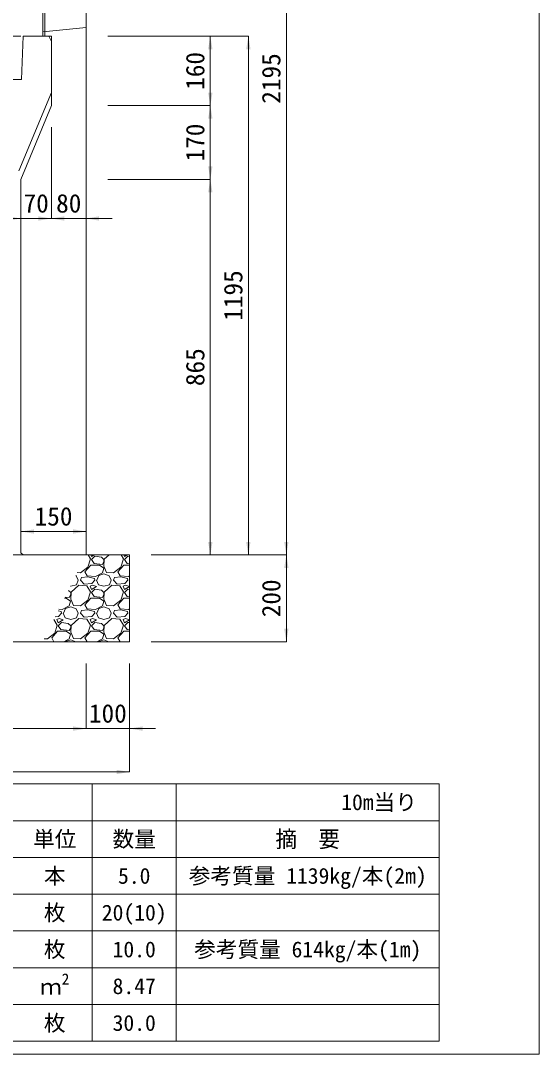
# Model space of a CAD drawing. Units: millimetres at full size. Extents: x 172874 to 217143, y 854931 to 903297.
# Drawn here: x 192081 to 193274, y 854931 to 857312 of the extents above; entities that cross this region are included whole.
import ezdxf
from ezdxf.enums import TextEntityAlignment as Align

# ---------------------------------------------------------------- set-up
doc = ezdxf.new("R2010")
doc.units = ezdxf.units.MM
doc.header["$LTSCALE"] = 20
doc.linetypes.add('DASHED', pattern=[7.5, 6, -1.5])
for name, color, linetype, lineweight in [('Defpoints_3', 8, 'Continuous', 0), ('パネックスKDS', 2, 'Continuous', 13), ('図枠', 5, 'Continuous', 13), ('基礎材', 7, 'Continuous', 15), ('寸法・材料表', 7, 'Continuous', 13), ('寸法線', 7, 'Continuous', 13), ('本体', 2, 'Continuous', 13), ('ﾊｯﾁﾝｸﾞ', 7, 'Continuous', 5)]:
    doc.layers.add(name, color=color, linetype=linetype, lineweight=lineweight)
doc.styles.add('ＭＳ ゴシック', font='')
doc.styles.add('ＭＳ Ｐゴシック', font='')
doc.styles.get('ＭＳ ゴシック').set_extended_font_data('MS Gothic')
doc.styles.get('ＭＳ Ｐゴシック').set_extended_font_data('MS PGothic')

# ---------------------------------------------------------------- blocks, each defined once
blk = doc.blocks.new('filled_arrow')
at = {"color": 0, "linetype": 'Continuous', "lineweight": -2}
blk.add_solid([(7.5, 1.25), (0, 0), (7.5, -1.25)], dxfattribs=at)

msp = doc.modelspace()

# ---------------------------------------------------------------- linework, layer by layer
at = {"layer": 'Defpoints_3'}
for p, q in [((191104.76, 855554.4), (193043.66, 855554.4)), ((192245.06, 855554.4), (192245.06, 855469.22)), ((192438.66, 855554.4), (192438.66, 855469.22)), ((193043.66, 855554.4), (193043.66, 855469.22))]:
    msp.add_line(p, q, dxfattribs=at)
at = {"layer": 'パネックスKDS'}
for p, q in [((192131.21, 857276.42), (192131.21, 858271.42)), ((192231.21, 856081.42), (192231.21, 858276.42)), ((192131.21, 857276.42), (192151.21, 857276.42)), ((192151.21, 857116.42), (192151.21, 857276.42)), ((192151.21, 857116.42), (192081.21, 856946.42)), ((192081.21, 856086.42), (192081.21, 856946.42)), ((192081.21, 856086.42), (192086.21, 856081.42)), ((192086.21, 856081.42), (192231.21, 856081.42))]:
    msp.add_line(p, q, dxfattribs=at)
at = {"layer": 'パネックスKDS', "lineweight": 5}
msp.add_line((192136.21, 857276.42), (192136.21, 858276.42), dxfattribs=at)
at = {"layer": 'パネックスKDS', "linetype": 'DASHED', "lineweight": 9}
msp.add_line((192131.21, 857286.42), (192231.21, 857296.42), dxfattribs=at)
at = {"layer": '図枠'}
for p in [(193274.21, 874031.02), (172874.21, 854931.02)]:
    msp.add_line(p, (193274.21, 854931.02), dxfattribs=at)
at = {"layer": '基礎材'}
for p, q in [((191484.61, 856081.42), (192331.21, 856081.42)), ((192331.21, 856081.42), (192331.21, 855881.42)), ((191484.61, 855881.42), (192331.21, 855881.42))]:
    msp.add_line(p, q, dxfattribs=at)
at = {"layer": '寸法・材料表'}
for p, q in [((191104.76, 855469.22), (193043.66, 855469.22)), ((192245.06, 855469.22), (192245.06, 854961.02)), ((192438.66, 855469.22), (192438.66, 854961.02)), ((193043.66, 855469.22), (193043.66, 854961.02)), ((191104.76, 855384.52), (193043.66, 855384.52)), ((191104.76, 855299.82), (193043.66, 855299.82)), ((191104.76, 855215.12), (193043.66, 855215.12)), ((191104.76, 855130.42), (193043.66, 855130.42)), ((191104.76, 855045.72), (193043.66, 855045.72)), ((191104.76, 854961.02), (193043.66, 854961.02))]:
    msp.add_line(p, q, dxfattribs=at)
at = {"layer": '寸法線'}
for p, q in [((192692.06, 856081.42), (192692.06, 858276.42)), ((192081.21, 857276.42), (191586.21, 857276.42)), ((192281.21, 857276.42), (192604.56, 857276.42)), ((192281.21, 857276.42), (192517.06, 857276.42)), ((192517.06, 857276.42), (192517.06, 857116.42)), ((192604.56, 857276.42), (192604.56, 856081.42)), ((192281.21, 857116.42), (192517.06, 857116.42)), ((192281.21, 857116.42), (192517.06, 857116.42)), ((192517.06, 857116.42), (192517.06, 856946.42)), ((192151.21, 857066.42), (192151.21, 856856.42)), ((192151.21, 857066.42), (192151.21, 856856.42)), ((192231.21, 857066.42), (192231.21, 856856.42)), ((192281.21, 856946.42), (192517.06, 856946.42)), ((192281.21, 856946.42), (192517.06, 856946.42)), ((192517.06, 856946.42), (192517.06, 856081.42)), ((192081.21, 856894.69), (192081.21, 856856.42)), ((192211.21, 856856.42), (192021.21, 856856.42)), ((192091.21, 856856.42), (192291.21, 856856.42)), ((192081.21, 856135.42), (192231.21, 856135.42)), ((192081.21, 856111.42), (192081.21, 856135.42)), ((192231.21, 856106.42), (192231.21, 856135.42)), ((192381.21, 856081.42), (192692.06, 856081.42)), ((192381.21, 856081.42), (192604.56, 856081.42)), ((192381.21, 856081.42), (192517.06, 856081.42)), ((192381.21, 856081.42), (192692.06, 856081.42)), ((192692.06, 856081.42), (192692.06, 855881.42)), ((192381.21, 855881.42), (192692.06, 855881.42)), ((192231.21, 855831.42), (192231.21, 855681.42)), ((192231.21, 855831.42), (192231.21, 855681.42)), ((192331.21, 855831.42), (192331.21, 855681.42)), ((192331.21, 855831.42), (192331.21, 855581.42)), ((191584.61, 855681.42), (192231.21, 855681.42)), ((192171.21, 855681.42), (192391.21, 855681.42)), ((192331.21, 855581.42), (191484.61, 855581.42))]:
    msp.add_line(p, q, dxfattribs=at)
at = {"layer": '本体'}
for p, q in [((192086.21, 857276.42), (192082.21, 857176.42)), ((192086.21, 857276.42), (192145.21, 857276.42)), ((192145.21, 857276.42), (192151.21, 857264.42)), ((192151.21, 857264.42), (192151.21, 857146.42)), ((192013.71, 857176.42), (192082.21, 857176.42)), ((192151.21, 857146.42), (192076.21, 856966.42))]:
    msp.add_line(p, q, dxfattribs=at)
at = {"layer": 'ﾊｯﾁﾝｸﾞ'}
for p, q in [((192241.1, 856072.34), (192235.55, 856081.42)), ((192241.88, 856081.42), (192243.38, 856077.67)), ((192243.38, 856077.67), (192249.62, 856081.42)), ((192251, 856078.44), (192243.38, 856070.82)), ((192266.24, 856076.15), (192251, 856078.44)), ((192272.34, 856070.82), (192266.24, 856076.15)), ((192283.88, 856081.42), (192273.1, 856071.58)), ((192317.3, 856072.34), (192311.75, 856081.42)), ((192318.08, 856081.42), (192319.58, 856077.67)), ((192319.58, 856077.67), (192325.82, 856081.42)), ((192327.2, 856078.44), (192319.58, 856070.82)), ((192331.21, 856077.83), (192327.2, 856078.44)), ((192218.24, 856040.34), (192235, 856053.29)), ((192228.14, 856042.62), (192241.86, 856057.86)), ((192235, 856053.29), (192241.1, 856072.34)), ((192241.86, 856057.86), (192261.67, 856057.86)), ((192243.38, 856070.82), (192249.48, 856061.67)), ((192249.48, 856061.67), (192268.53, 856059.39)), ((192261.67, 856057.86), (192271.58, 856051)), ((192268.53, 856059.39), (192272.34, 856066.24)), ((192271.58, 856051), (192268.53, 856040.34)), ((192273.1, 856071.58), (192272.34, 856055.58)), ((192272.34, 856066.24), (192272.34, 856070.82)), ((192272.34, 856055.58), (192278.43, 856041.1)), ((192294.44, 856040.34), (192311.2, 856053.29)), ((192304.34, 856042.62), (192318.06, 856057.86)), ((192311.2, 856053.29), (192317.3, 856072.34)), ((192318.06, 856057.86), (192331.22, 856057.86)), ((192319.58, 856070.82), (192325.68, 856061.67)), ((192325.68, 856061.67), (192331.22, 856061.01)), ((192207.41, 856033.82), (192208.33, 856033.48)), ((192208.33, 856033.48), (192212.9, 856023.57)), ((192210.85, 856040.69), (192218.24, 856040.34)), ((192218.24, 856023.57), (192220.52, 856029.67)), ((192235, 856031.19), (192220.52, 856029.67)), ((192233.48, 856033.48), (192228.14, 856042.62)), ((192252.53, 856031.95), (192233.48, 856033.48)), ((192250.24, 856027.38), (192235, 856031.19)), ((192251, 856023.57), (192250.24, 856027.38)), ((192268.53, 856040.34), (192252.53, 856031.95)), ((192255.57, 856023.57), (192260.15, 856034.24)), ((192260.15, 856034.24), (192272.34, 856038.05)), ((192272.34, 856038.05), (192284.53, 856033.48)), ((192278.43, 856041.1), (192294.44, 856040.34)), ((192284.53, 856033.48), (192289.1, 856023.57)), ((192294.44, 856023.57), (192296.72, 856029.67)), ((192311.2, 856031.19), (192296.72, 856029.67)), ((192309.68, 856033.48), (192304.34, 856042.62)), ((192328.73, 856031.95), (192309.68, 856033.48)), ((192326.44, 856027.38), (192311.2, 856031.19)), ((192327.2, 856023.57), (192326.44, 856027.38)), ((192331.22, 856033.26), (192328.73, 856031.95)), ((192195.19, 856009.37), (192196.14, 856009.09)), ((192196.14, 856009.09), (192209.09, 856012.9)), ((192214.43, 856011.38), (192196.9, 855995.38)), ((192209.09, 856012.9), (192212.9, 856023.57)), ((192232.71, 856009.86), (192214.43, 856011.38)), ((192226.62, 856014.43), (192218.24, 856023.57)), ((192244.14, 856015.95), (192226.62, 856014.43)), ((192241.1, 855996.14), (192232.71, 856009.86)), ((192245.67, 856011.38), (192240.33, 856009.09)), ((192240.33, 856009.09), (192243.38, 856001.47)), ((192243.38, 856001.47), (192254.81, 856008.33)), ((192251, 856002.24), (192243.38, 855994.62)), ((192251, 856023.57), (192244.14, 856015.95)), ((192254.81, 856008.33), (192245.67, 856011.38)), ((192266.24, 855999.95), (192251, 856002.24)), ((192254.81, 856023.57), (192259.38, 856012.9)), ((192259.38, 856012.9), (192272.34, 856009.09)), ((192272.34, 856009.09), (192285.29, 856012.9)), ((192290.63, 856011.38), (192273.1, 855995.38)), ((192285.29, 856012.9), (192289.1, 856023.57)), ((192308.91, 856009.86), (192290.63, 856011.38)), ((192302.82, 856014.43), (192294.44, 856023.57)), ((192320.34, 856015.95), (192302.82, 856014.43)), ((192317.3, 855996.14), (192308.91, 856009.86)), ((192321.87, 856011.38), (192316.53, 856009.09)), ((192316.53, 856009.09), (192319.58, 856001.47)), ((192319.58, 856001.47), (192331.01, 856008.33)), ((192327.2, 856002.24), (192319.58, 855994.62)), ((192327.2, 856023.57), (192320.34, 856015.95)), ((192331.01, 856008.33), (192321.87, 856011.38)), ((192331.23, 856001.63), (192327.2, 856002.24)), ((192331.01, 856023.57), (192331.23, 856023.07)), ((192181.33, 855981.66), (192185.47, 855981.66)), ((192182.67, 855984.34), (192192.33, 855983.19)), ((192185.47, 855981.66), (192195.38, 855974.8)), ((192196.14, 855994.62), (192190.34, 855999.68)), ((192192.33, 855983.19), (192196.14, 855990.04)), ((192196.9, 855995.38), (192196.14, 855979.38)), ((192196.14, 855990.04), (192196.14, 855994.62)), ((192196.14, 855979.38), (192202.23, 855964.9)), ((192228.14, 855966.42), (192241.86, 855981.66)), ((192235, 855977.09), (192241.1, 855996.14)), ((192241.86, 855981.66), (192261.67, 855981.66)), ((192243.38, 855994.62), (192249.48, 855985.47)), ((192249.48, 855985.47), (192268.53, 855983.19)), ((192261.67, 855981.66), (192271.58, 855974.8)), ((192272.34, 855994.62), (192266.24, 855999.95)), ((192268.53, 855983.19), (192272.34, 855990.04)), ((192273.1, 855995.38), (192272.34, 855979.38)), ((192272.34, 855990.04), (192272.34, 855994.62)), ((192272.34, 855979.38), (192278.43, 855964.9)), ((192304.34, 855966.42), (192318.06, 855981.66)), ((192311.2, 855977.09), (192317.3, 855996.14)), ((192318.06, 855981.66), (192331.24, 855981.66)), ((192319.58, 855994.62), (192325.68, 855985.47)), ((192325.68, 855985.47), (192331.24, 855984.81)), ((192176.33, 855955.75), (192168.69, 855956.37)), ((192192.33, 855964.14), (192176.33, 855955.75)), ((192179.37, 855947.37), (192183.95, 855958.04)), ((192183.95, 855958.04), (192196.14, 855961.85)), ((192195.38, 855974.8), (192192.33, 855964.14)), ((192196.14, 855961.85), (192208.33, 855957.28)), ((192202.23, 855964.9), (192218.24, 855964.14)), ((192208.33, 855957.28), (192212.9, 855947.37)), ((192218.24, 855964.14), (192235, 855977.09)), ((192235, 855954.99), (192220.52, 855953.47)), ((192233.48, 855957.28), (192228.14, 855966.42)), ((192252.53, 855955.75), (192233.48, 855957.28)), ((192250.24, 855951.18), (192235, 855954.99)), ((192268.53, 855964.14), (192252.53, 855955.75)), ((192255.57, 855947.37), (192260.15, 855958.04)), ((192260.15, 855958.04), (192272.34, 855961.85)), ((192271.58, 855974.8), (192268.53, 855964.14)), ((192272.34, 855961.85), (192284.53, 855957.28)), ((192278.43, 855964.9), (192294.44, 855964.14)), ((192284.53, 855957.28), (192289.1, 855947.37)), ((192294.44, 855964.14), (192311.2, 855977.09)), ((192311.2, 855954.99), (192296.72, 855953.47)), ((192309.68, 855957.28), (192304.34, 855966.42)), ((192328.73, 855955.75), (192309.68, 855957.28)), ((192326.44, 855951.18), (192311.2, 855954.99)), ((192331.24, 855957.07), (192328.73, 855955.75)), ((192164.9, 855919.94), (192156.96, 855932.92)), ((192167.94, 855939.75), (192160.03, 855939.06)), ((192169.47, 855935.18), (192164.13, 855932.89)), ((192164.13, 855932.89), (192167.18, 855925.27)), ((192174.04, 855951.18), (192166.98, 855952.95)), ((192167.18, 855925.27), (192178.61, 855932.13)), ((192174.8, 855947.37), (192167.94, 855939.75)), ((192178.61, 855932.13), (192169.47, 855935.18)), ((192174.8, 855947.37), (192174.04, 855951.18)), ((192178.61, 855947.37), (192183.18, 855936.7)), ((192183.18, 855936.7), (192196.14, 855932.89)), ((192196.14, 855932.89), (192209.09, 855936.7)), ((192214.43, 855935.18), (192196.9, 855919.18)), ((192209.09, 855936.7), (192212.9, 855947.37)), ((192232.71, 855933.66), (192214.43, 855935.18)), ((192218.24, 855947.37), (192220.52, 855953.47)), ((192226.62, 855938.23), (192218.24, 855947.37)), ((192244.14, 855939.75), (192226.62, 855938.23)), ((192241.1, 855919.94), (192232.71, 855933.66)), ((192245.67, 855935.18), (192240.33, 855932.89)), ((192240.33, 855932.89), (192243.38, 855925.27)), ((192243.38, 855925.27), (192254.81, 855932.13)), ((192251, 855947.37), (192244.14, 855939.75)), ((192254.81, 855932.13), (192245.67, 855935.18)), ((192251, 855947.37), (192250.24, 855951.18)), ((192254.81, 855947.37), (192259.38, 855936.7)), ((192259.38, 855936.7), (192272.34, 855932.89)), ((192272.34, 855932.89), (192285.29, 855936.7)), ((192290.63, 855935.18), (192273.1, 855919.18)), ((192285.29, 855936.7), (192289.1, 855947.37)), ((192308.91, 855933.66), (192290.63, 855935.18)), ((192294.44, 855947.37), (192296.72, 855953.47)), ((192302.82, 855938.23), (192294.44, 855947.37)), ((192320.34, 855939.75), (192302.82, 855938.23)), ((192317.3, 855919.94), (192308.91, 855933.66)), ((192321.87, 855935.18), (192316.53, 855932.89)), ((192316.53, 855932.89), (192319.58, 855925.27)), ((192319.58, 855925.27), (192331.01, 855932.13)), ((192327.2, 855947.37), (192320.34, 855939.75)), ((192331.01, 855932.13), (192321.87, 855935.18)), ((192327.2, 855947.37), (192326.44, 855951.18)), ((192331.01, 855947.37), (192331.24, 855946.83)), ((192158.8, 855900.89), (192164.9, 855919.94)), ((192174.8, 855926.04), (192167.18, 855918.42)), ((192167.18, 855918.42), (192173.28, 855909.27)), ((192173.28, 855909.27), (192192.33, 855906.99)), ((192190.04, 855923.75), (192174.8, 855926.04)), ((192196.14, 855918.42), (192190.04, 855923.75)), ((192192.33, 855906.99), (192196.14, 855913.84)), ((192196.9, 855919.18), (192196.14, 855903.18)), ((192196.14, 855913.84), (192196.14, 855918.42)), ((192235, 855900.89), (192241.1, 855919.94)), ((192251, 855926.04), (192243.38, 855918.42)), ((192243.38, 855918.42), (192249.48, 855909.27)), ((192249.48, 855909.27), (192268.53, 855906.99)), ((192266.24, 855923.75), (192251, 855926.04)), ((192272.34, 855918.42), (192266.24, 855923.75)), ((192268.53, 855906.99), (192272.34, 855913.84)), ((192273.1, 855919.18), (192272.34, 855903.18)), ((192272.34, 855913.84), (192272.34, 855918.42)), ((192311.2, 855900.89), (192317.3, 855919.94)), ((192327.2, 855926.04), (192319.58, 855918.42)), ((192319.58, 855918.42), (192325.68, 855909.27)), ((192325.68, 855909.27), (192331.25, 855908.6)), ((192331.25, 855925.43), (192327.2, 855926.04)), ((192134.65, 855888.29), (192142.04, 855887.94)), ((192142.04, 855887.94), (192158.8, 855900.89)), ((192151.94, 855890.22), (192165.66, 855905.46)), ((192157.08, 855881.42), (192151.94, 855890.22)), ((192165.66, 855905.46), (192185.47, 855905.46)), ((192192.33, 855887.94), (192179.89, 855881.42)), ((192183.95, 855881.84), (192196.14, 855885.65)), ((192185.47, 855905.46), (192195.38, 855898.6)), ((192195.38, 855898.6), (192192.33, 855887.94)), ((192196.14, 855903.18), (192202.23, 855888.7)), ((192196.14, 855885.65), (192207.42, 855881.42)), ((192202.23, 855888.7), (192218.24, 855887.94)), ((192218.24, 855887.94), (192235, 855900.89)), ((192228.14, 855890.22), (192241.86, 855905.46)), ((192233.28, 855881.42), (192228.14, 855890.22)), ((192241.86, 855905.46), (192261.67, 855905.46)), ((192268.53, 855887.94), (192256.09, 855881.42)), ((192260.15, 855881.84), (192272.34, 855885.65)), ((192261.67, 855905.46), (192271.58, 855898.6)), ((192271.58, 855898.6), (192268.53, 855887.94)), ((192272.34, 855903.18), (192278.43, 855888.7)), ((192272.34, 855885.65), (192283.62, 855881.42)), ((192278.43, 855888.7), (192294.44, 855887.94)), ((192294.44, 855887.94), (192311.2, 855900.89)), ((192304.34, 855890.22), (192318.06, 855905.46)), ((192309.48, 855881.42), (192304.34, 855890.22)), ((192318.06, 855905.46), (192331.25, 855905.46)), ((192131.21, 855881.42), (192131.22, 855881.42)), ((192183.77, 855881.42), (192183.95, 855881.84)), ((192259.97, 855881.42), (192260.15, 855881.84))]:
    msp.add_line(p, q, dxfattribs=at)

# ---------------------------------------------------------------- block references
at = {"layer": '寸法線', "xscale": 4, "yscale": 4}
for p, rotation in [((192517.06, 857276.42), 270), ((192604.56, 857276.42), 270), ((192517.06, 857116.42), 90), ((192517.06, 857116.42), 270), ((192517.06, 856946.42), 90), ((192517.06, 856946.42), 270), ((192081.21, 856856.42), 180), ((192151.21, 856856.42), 180), ((192231.21, 856135.42), 180), ((192517.06, 856081.42), 90), ((192604.56, 856081.42), 90), ((192692.06, 856081.42), 90), ((192692.06, 856081.42), 270), ((192692.06, 855881.42), 90), ((192231.21, 855681.42), 180), ((192231.21, 855681.42), 180), ((192331.21, 855581.42), 180)]:
    msp.add_blockref('filled_arrow', p, dxfattribs=dict(at, rotation=rotation))
for p in [(192151.21, 856856.42), (192231.21, 856856.42), (192081.21, 856135.42), (192331.21, 855681.42)]:
    msp.add_blockref('filled_arrow', p, dxfattribs=at)

# ---------------------------------------------------------------- texts
at = {"layer": '寸法・材料表', "style": 'ＭＳ ゴシック'}
msp.add_text('10m当り\u3000', height=36.55, dxfattribs=at).set_placement((193042.5, 855511.81), align=Align.MIDDLE_RIGHT)
for s, p in [('単位', (192158.91, 855426.87)), ('数量', (192341.86, 855426.87)), ('本', (192158.91, 855342.17)), ('5.0', (192341.86, 855342.17)), ('参考質量 1139kg/本(2m)', (192741.16, 855342.17)), ('枚', (192158.91, 855257.47)), ('20(10)', (192341.86, 855257.47)), ('枚', (192158.91, 855172.77)), ('参考質量 614kg/本(1m)', (192741.16, 855172.77)), ('10.0', (192341.86, 855172.77)), ('8.47', (192341.86, 855088.07)), ('枚', (192158.91, 855003.37)), ('30.0', (192341.86, 855003.37))]:
    msp.add_text(s, height=36.55, dxfattribs=at).set_placement(p, align=Align.MIDDLE_CENTER)
at = {"layer": '寸法・材料表', "style": 'ＭＳ Ｐゴシック', "width": 0.95}
msp.add_text('摘\u3000要', height=38.1, dxfattribs=at).set_placement((192741.16, 855426.87), align=Align.MIDDLE_CENTER)
at = {"layer": '寸法・材料表', "style": 'ＭＳ ゴシック'}
for s, height, p in [('2', 25.59, (192175.12, 855084.1)), ('ｍ', 36.55, (192125.26, 855057.15))]:
    msp.add_text(s, height=height, dxfattribs=at).set_placement(p, align=Align.BOTTOM_LEFT)
at = {"layer": '寸法線', "style": 'ＭＳ ゴシック'}
for s, p in [('160', (192482.06, 857196.42)), ('2195', (192657.06, 857178.92)), ('170', (192482.06, 857031.42)), ('1195', (192569.56, 856678.92)), ('865', (192482.06, 856513.92)), ('200', (192657.06, 855981.42))]:
    msp.add_text(s, height=42.72, rotation=90, dxfattribs=at).set_placement(p, align=Align.MIDDLE_CENTER)
for s, p in [('70', (192116.21, 856891.42)), ('80', (192191.21, 856891.42)), ('150', (192156.21, 856170.42)), ('100', (192281.21, 855716.42))]:
    msp.add_text(s, height=42.72, dxfattribs=at).set_placement(p, align=Align.MIDDLE_CENTER)

doc.saveas('drawing.dxf')
